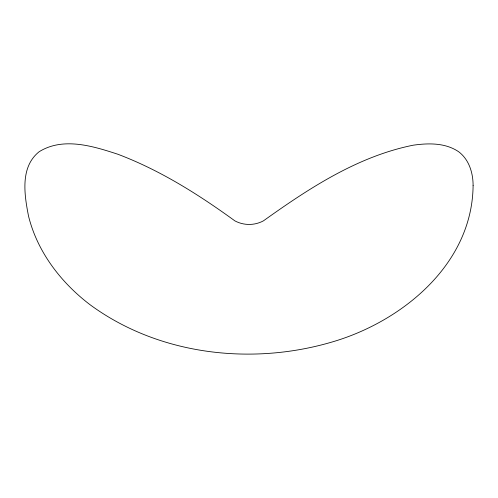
<?xml version="1.0" encoding="UTF-8"?>
<svg xmlns="http://www.w3.org/2000/svg" width="498" height="498" viewBox="0 0 498 498"><rect width="100%" height="100%" fill="white"/><g stroke="black" fill="none" stroke-linecap="round" stroke-linejoin="round"><path stroke-width="0.75" d="M473.1 185.381C472.459 264.482 401.618 322.113 330.909 342.344C250.556 365.694 158.345 354.869 90.094 304.751C60.999 282.627 37.4 251.982 28.529 216.101C24.383 194.936 19.876 167.141 39.112 151.753C63.122 136.769 93.12 146.151 117.864 154.249C160.07 170.191 198.528 194.463 234.888 220.875A30.241 30.241 0 0 0 263.43 220.851C308.891 188.381 357.489 156.434 413.091 145.217C428.417 143.013 445.361 142.683 458.689 151.759C469.06 159.603 473.063 172.825 473.1 185.381"/></g></svg>
